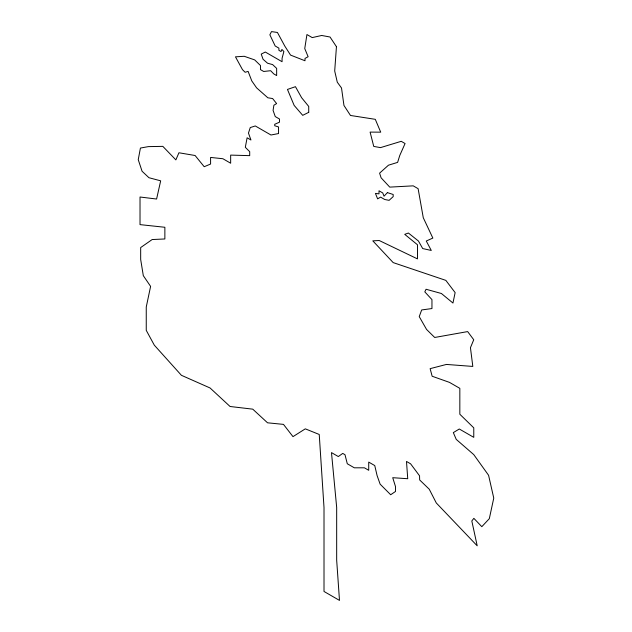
<?xml version="1.0" encoding="UTF-8"?>
<svg xmlns="http://www.w3.org/2000/svg" width="632" height="632" viewBox="0 0 632 632"><rect width="100%" height="100%" fill="white"/><g stroke="black" fill="none" stroke-linecap="round" stroke-linejoin="round"><path stroke-width="0.95" d="M336.445 46.681L334.699 70.989L337.283 82.192L341.517 87.99L343.958 105.457L350.483 115.466L375.29 119.33L380.717 132.167L370.107 132.104L373.741 146.411L380.503 147.619L401.233 141.315L405.072 143.535L399.756 155.496L397.615 162.385L388.475 165.189L379.587 173.16L381.104 177.813L389.762 187.119L413.217 185.847L418.115 188.676L423.274 217.724L432.849 238.074L426.268 241.013L431.285 250.454L422.705 248.558L418.439 241.013L408.398 233.026L404.741 234.353L417.476 244.766L417.476 258.883L379.224 240.523L372.809 240.855L393.191 262.604L445.844 280.379L455.135 292.6L452.954 303.036L441.413 293.501L426.063 289.258L424.799 291.865L431.956 299.608L431.956 308.55L421.678 309.949L419.237 316.624L426.576 329.462L434.705 337.472L467.656 331.587L473.739 339.755L470.445 347.687L472.815 366.426L446.421 364.435L430.139 368.654L432.146 376.238L449.486 382.384L459.835 388.348L459.835 414.229L473.771 427.848L473.771 437.352L459.298 429.002L453.334 432.604L456.233 439.382L473.771 454.621L488.583 475.28L493.758 498.095L489.318 518.667L481.813 526.685L473.858 518.343L471.82 520.966L477.207 545.827L436.301 502.977L429.247 489.215L419.656 479.933L419.553 475.817L410.61 463.825L406.494 461.447L407.735 478.724L392.725 477.697L395.521 486.648L395.521 491.451L390.687 494.745L380.14 484.167L377.099 475.604L374.752 465.571L368.717 462.087L368.717 470.295L364.419 467.814L354.315 467.806L347.284 463.746L344.993 454.708L342.742 453.413L338.302 456.549L331.484 452.607L336.674 507.401L336.674 560.197L339.487 600.4L324.011 591.465L324.011 507.567L319.239 434.468L305.303 428.844L292.987 436.641L283.476 424.38L267.541 422.808L252.753 409.157L230.064 406.494L210.077 387.985L181.4 375.297L154.303 345.159L146.253 330.354L146.253 307.018L150.606 286.375L143.306 275.655L140.675 259.468L140.675 247.562L152.17 239.544L164.865 238.967L164.865 227.275L140.02 224.621L140.02 197.01L156.594 199.033L160.67 180.831L148.955 177.718L142.074 171.256L138.242 159.667L140.423 148.054L148.354 146.624L162.827 146.363L175.862 159.888L178.935 152.77L195.106 155.512L204.199 166.722L210.59 164.036L210.59 157.439L222.875 158.727L230.656 163.222L230.656 155.101L249.703 155.646L249.703 151.656L245.319 147.311L247.112 137.792L250.951 140.012L248.463 133.076L250.256 127.561L255.288 125.958L270.97 135.011L278.546 133.55L278.546 126.953L274.707 125.752L274.707 124.299L279.526 122.158L279.526 119.029L275.252 116.572L273.079 110.403L273.885 105.228L276.611 103.569L272.621 98.553L267.85 97.794L256.584 87.832L251.773 80.896L248.123 71.408L245.145 72.269L242.506 69.694L235.467 56.833L244.244 56.288L254.704 59.914L260.471 65.523L260.471 69.615L263.686 71.471L270.654 70.705L273.767 73.897L276.65 75.564L276.65 68.382L272.605 64.59L267.549 63.216L263.046 59.258L261.229 54.099L265.306 52.037L282.07 61.715L282.07 58.31L283.887 51.524L281.904 49.47L281.019 51.54L278.902 50.315L278.902 48.135L275.165 45.97L269.864 34.8L271.491 31.6L277.432 32.469L284.787 46.065L290.562 55.102L305.003 60.759L305.003 58.436L308.124 56.722L304.75 48.577L306.939 34.539L312.224 37.596L321.704 35.471L330.038 37.019L336.445 46.681M387.408 192.618L384.027 196.197L382.739 192.942L379.01 190.793L379.01 193.85L375.44 193.416L377.62 198.859L380.614 197.129L384.698 199.491L389.091 200.344L393.183 196.631L393.183 194.482L387.408 192.618M308.724 112.346L302.704 115.34L294.149 105.402L287.457 89.436L295.46 86.679L301.606 97.699L308.724 106.445L308.724 112.346"/></g></svg>
